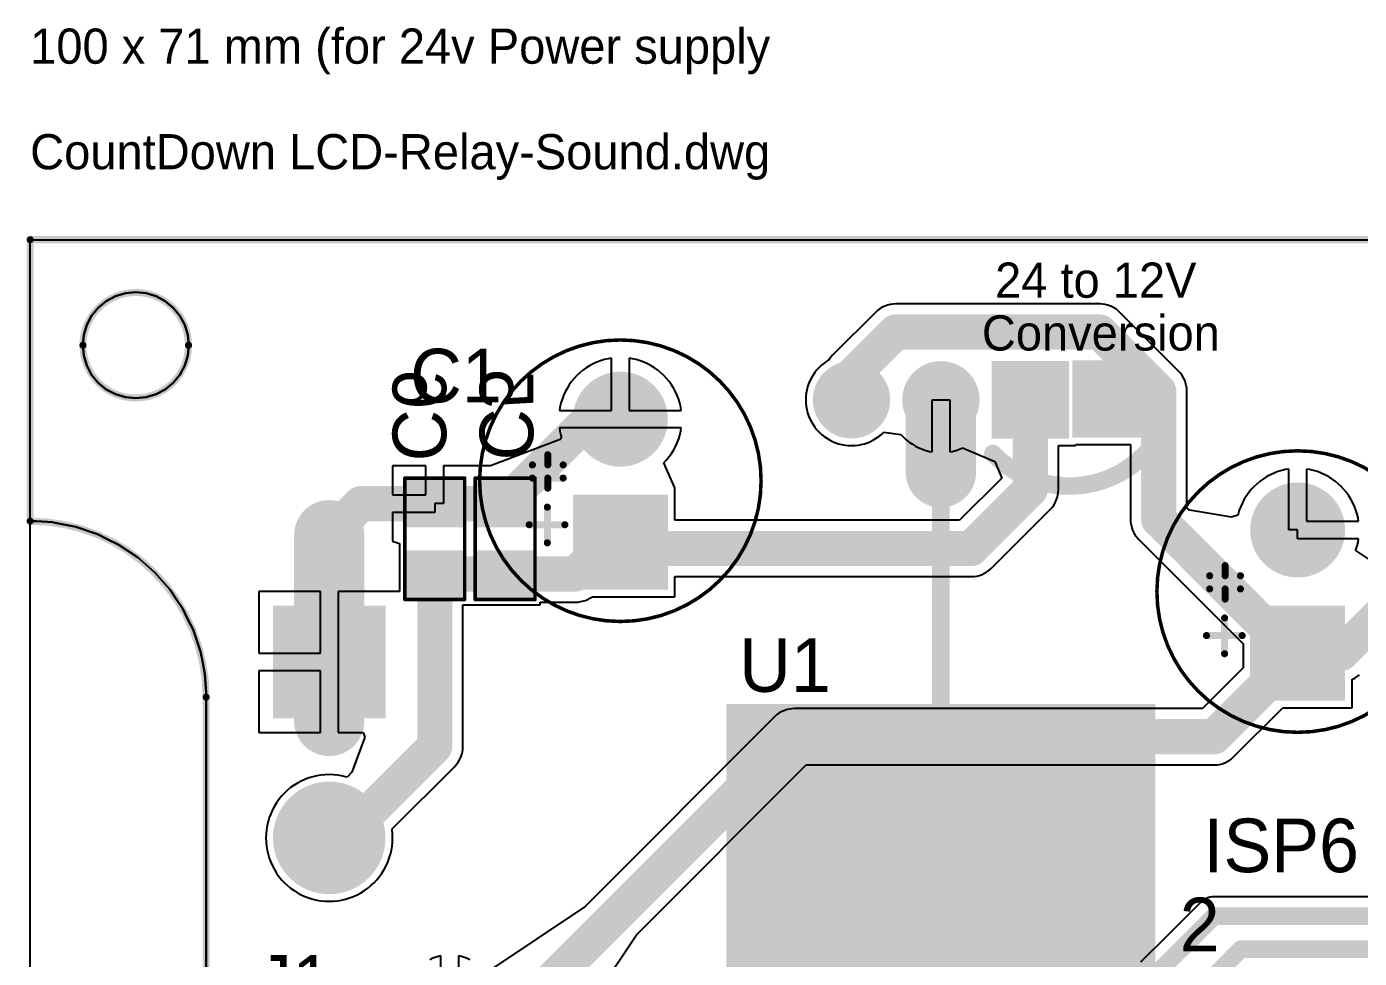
# Model space of a CAD drawing. Header units: millimetres. Extents: x 40 to 140, y 50 to 127.
# Drawn here: x 39.9 to 77.78, y 100.58 to 127.05 of the extents above; entities that cross this region are included whole.
import ezdxf

# ---------------------------------------------------------------- set-up
doc = ezdxf.new("R2010")
doc.units = ezdxf.units.MM
for name, color, linetype in [('BottomLayer', 5, 'Continuous'), ('BottomOverlay', 54, 'Continuous'), ('BottomPaste', 16, 'Continuous'), ('BottomSolder', 6, 'Continuous'), ('Mechanical1', 6, 'Continuous'), ('MultiLayer', 9, 'Continuous'), ('TopLayer', 1, 'Continuous'), ('TopOverlay', 2, 'Continuous'), ('TopPaste', 8, 'Continuous'), ('TopSolder', 216, 'Continuous')]:
    doc.layers.add(name, color=color, linetype=linetype)

msp = doc.modelspace()

# ---------------------------------------------------------------- linework, layer by layer
at = {"layer": 'BottomLayer'}
for p, q in [((40, 113.005), (40, 121)), ((40, 121), (140, 121)), ((42.423, 119.393), (42.163, 119.253)), ((42.706, 119.478), (42.423, 119.393)), ((43, 119.507), (42.706, 119.478)), ((43.294, 119.478), (43, 119.507)), ((43.577, 119.393), (43.294, 119.478)), ((43.837, 119.253), (43.577, 119.393)), ((41.934, 119.066), (41.747, 118.837)), ((42.163, 119.253), (41.934, 119.066)), ((44.066, 119.066), (43.837, 119.253)), ((44.253, 118.837), (44.066, 119.066)), ((64.034, 118.941), (62.809, 117.716)), ((64.092, 118.994), (64.034, 118.941)), ((64.155, 119.041), (64.092, 118.994)), ((64.222, 119.081), (64.155, 119.041)), ((64.293, 119.115), (64.222, 119.081)), ((64.32, 119.124), (64.293, 119.115)), ((64.367, 119.141), (64.32, 119.124)), ((64.444, 119.161), (64.367, 119.141)), ((64.521, 119.172), (64.444, 119.161)), ((64.6, 119.176), (64.521, 119.172)), ((70.4, 119.176), (64.6, 119.176)), ((70.479, 119.172), (70.4, 119.176)), ((70.556, 119.161), (70.479, 119.172)), ((70.633, 119.141), (70.556, 119.161)), ((70.68, 119.124), (70.633, 119.141)), ((70.707, 119.115), (70.68, 119.124)), ((70.778, 119.081), (70.707, 119.115)), ((70.811, 119.061), (70.778, 119.081)), ((70.845, 119.041), (70.811, 119.061)), ((70.872, 119.021), (70.845, 119.041)), ((70.908, 118.994), (70.872, 119.021)), ((70.966, 118.941), (70.908, 118.994)), ((72.641, 117.266), (70.966, 118.941)), ((41.607, 118.577), (41.522, 118.294)), ((41.747, 118.837), (41.607, 118.577)), ((44.393, 118.577), (44.253, 118.837)), ((44.478, 118.294), (44.393, 118.577)), ((41.522, 118.294), (41.493, 118)), ((44.507, 118), (44.478, 118.294)), ((41.493, 118), (41.522, 117.706)), ((44.478, 117.706), (44.507, 118)), ((41.522, 117.706), (41.607, 117.423)), ((44.393, 117.423), (44.478, 117.706)), ((56.001, 117.47), (55.9, 117.416)), ((56.105, 117.518), (56.001, 117.47)), ((56.212, 117.558), (56.105, 117.518)), ((56.322, 117.591), (56.212, 117.558)), ((56.433, 117.617), (56.322, 117.591)), ((56.525, 117.632), (56.433, 117.617)), ((56.525, 116.15), (56.525, 117.632)), ((57.117, 117.617), (57.025, 117.632)), ((57.025, 117.632), (57.025, 116.15)), ((57.228, 117.591), (57.117, 117.617)), ((57.338, 117.558), (57.228, 117.591)), ((57.445, 117.518), (57.338, 117.558)), ((57.549, 117.47), (57.445, 117.518)), ((57.65, 117.416), (57.549, 117.47)), ((62.493, 117.433), (62.425, 117.37)), ((62.565, 117.491), (62.493, 117.433)), ((62.642, 117.544), (62.565, 117.491)), ((62.699, 117.578), (62.642, 117.544)), ((62.709, 117.595), (62.699, 117.578)), ((62.729, 117.622), (62.709, 117.595)), ((62.756, 117.658), (62.729, 117.622)), ((62.809, 117.716), (62.756, 117.658)), ((41.607, 117.423), (41.747, 117.163)), ((41.747, 117.163), (41.934, 116.934)), ((44.066, 116.934), (44.253, 117.163)), ((44.253, 117.163), (44.393, 117.423)), ((55.459, 117.054), (55.386, 116.966)), ((55.537, 117.138), (55.459, 117.054)), ((55.621, 117.216), (55.537, 117.138)), ((55.709, 117.289), (55.621, 117.216)), ((55.802, 117.356), (55.709, 117.289)), ((55.9, 117.416), (55.802, 117.356)), ((57.748, 117.356), (57.65, 117.416)), ((57.841, 117.289), (57.748, 117.356)), ((57.929, 117.216), (57.841, 117.289)), ((58.013, 117.138), (57.929, 117.216)), ((58.091, 117.054), (58.013, 117.138)), ((58.164, 116.966), (58.091, 117.054)), ((62.203, 117.073), (62.162, 116.99)), ((62.251, 117.153), (62.203, 117.073)), ((62.304, 117.23), (62.251, 117.153)), ((62.362, 117.302), (62.304, 117.23)), ((62.425, 117.37), (62.362, 117.302)), ((72.694, 117.208), (72.641, 117.266)), ((72.741, 117.145), (72.694, 117.208)), ((72.781, 117.078), (72.741, 117.145)), ((72.815, 117.007), (72.781, 117.078)), ((41.934, 116.934), (42.163, 116.747)), ((42.163, 116.747), (42.423, 116.607)), ((43.577, 116.607), (43.837, 116.747)), ((43.837, 116.747), (44.066, 116.934)), ((55.205, 116.674), (55.157, 116.57)), ((55.259, 116.775), (55.205, 116.674)), ((55.319, 116.873), (55.259, 116.775)), ((55.386, 116.966), (55.319, 116.873)), ((58.231, 116.873), (58.164, 116.966)), ((58.291, 116.775), (58.231, 116.873)), ((58.345, 116.674), (58.291, 116.775)), ((58.393, 116.57), (58.345, 116.674)), ((62.074, 116.727), (62.057, 116.635)), ((62.097, 116.816), (62.074, 116.727)), ((62.126, 116.905), (62.097, 116.816)), ((62.162, 116.99), (62.126, 116.905)), ((72.824, 116.98), (72.815, 117.007)), ((72.841, 116.933), (72.824, 116.98)), ((72.861, 116.856), (72.841, 116.933)), ((72.872, 116.779), (72.861, 116.856)), ((72.876, 116.7), (72.872, 116.779)), ((72.876, 113.382), (72.876, 116.7)), ((42.423, 116.607), (42.706, 116.522)), ((42.706, 116.522), (43, 116.493)), ((43, 116.493), (43.294, 116.522)), ((43.294, 116.522), (43.577, 116.607)), ((55.084, 116.353), (55.058, 116.242)), ((55.117, 116.463), (55.084, 116.353)), ((55.157, 116.57), (55.117, 116.463)), ((58.433, 116.463), (58.393, 116.57)), ((58.466, 116.353), (58.433, 116.463)), ((58.492, 116.242), (58.466, 116.353)), ((62.047, 116.543), (62.044, 116.45)), ((62.044, 116.45), (62.047, 116.357)), ((62.057, 116.635), (62.047, 116.543)), ((62.047, 116.357), (62.057, 116.265)), ((65.635, 114.971), (65.635, 116.45)), ((65.635, 116.45), (66.135, 116.45)), ((66.135, 116.45), (66.135, 114.971)), ((55.058, 116.242), (55.043, 116.15)), ((55.043, 116.15), (56.525, 116.15)), ((57.025, 116.15), (58.507, 116.15)), ((58.507, 116.15), (58.492, 116.242)), ((62.057, 116.265), (62.074, 116.173)), ((62.074, 116.173), (62.097, 116.084)), ((62.097, 116.084), (62.126, 115.995)), ((62.126, 115.995), (62.162, 115.91)), ((58.507, 115.65), (55.043, 115.65)), ((55.043, 115.65), (55.058, 115.558)), ((55.058, 115.558), (55.084, 115.447)), ((58.466, 115.447), (58.492, 115.558)), ((58.492, 115.558), (58.507, 115.65)), ((62.162, 115.91), (62.203, 115.827)), ((62.203, 115.827), (62.251, 115.747)), ((62.251, 115.747), (62.304, 115.67)), ((62.304, 115.67), (62.362, 115.598)), ((62.362, 115.598), (62.425, 115.53)), ((55.063, 115.317), (53.083, 114.571)), ((55.106, 115.375), (55.063, 115.317)), ((55.084, 115.447), (55.106, 115.375)), ((58.345, 115.126), (58.393, 115.23)), ((58.393, 115.23), (58.433, 115.337)), ((58.433, 115.337), (58.466, 115.447)), ((62.425, 115.53), (62.493, 115.467)), ((62.493, 115.467), (62.565, 115.409)), ((62.565, 115.409), (62.642, 115.356)), ((62.642, 115.356), (62.722, 115.308)), ((62.722, 115.308), (62.805, 115.267)), ((62.805, 115.267), (62.89, 115.231)), ((62.89, 115.231), (62.979, 115.202)), ((62.979, 115.202), (63.068, 115.179)), ((63.068, 115.179), (63.16, 115.162)), ((63.16, 115.162), (63.252, 115.152)), ((63.252, 115.152), (63.345, 115.149)), ((63.345, 115.149), (63.438, 115.152)), ((63.438, 115.152), (63.53, 115.162)), ((63.53, 115.162), (63.622, 115.179)), ((63.622, 115.179), (63.711, 115.202)), ((63.711, 115.202), (63.8, 115.231)), ((63.8, 115.231), (63.885, 115.267)), ((63.885, 115.267), (63.968, 115.308)), ((63.968, 115.308), (64.048, 115.356)), ((64.048, 115.356), (64.125, 115.409)), ((64.125, 115.409), (64.197, 115.467)), ((64.197, 115.467), (64.265, 115.53)), ((64.265, 115.53), (64.265, 115.53)), ((64.265, 115.53), (64.265, 115.53)), ((64.265, 115.53), (64.751, 115.467)), ((64.751, 115.467), (64.824, 115.389)), ((64.824, 115.389), (64.902, 115.316)), ((64.902, 115.316), (64.986, 115.248)), ((64.986, 115.248), (65.074, 115.187)), ((65.074, 115.187), (65.166, 115.133)), ((69.725, 115.15), (69.725, 115.175)), ((69.725, 115.175), (71.274, 115.175)), ((71.274, 115.175), (71.274, 113.05)), ((58.091, 114.746), (58.164, 114.834)), ((58.164, 114.834), (58.231, 114.927)), ((58.231, 114.927), (58.291, 115.025)), ((58.291, 115.025), (58.345, 115.126)), ((65.166, 115.133), (65.261, 115.085)), ((65.261, 115.085), (65.36, 115.044)), ((65.36, 115.044), (65.462, 115.01)), ((65.462, 115.01), (65.566, 114.983)), ((65.566, 114.983), (65.635, 114.971)), ((66.135, 114.971), (66.204, 114.983)), ((66.204, 114.983), (66.308, 115.01)), ((66.308, 115.01), (66.41, 115.044)), ((66.41, 115.044), (66.499, 115.081)), ((66.499, 115.081), (67.423, 114.698)), ((69.226, 113.9), (69.226, 115.15)), ((69.226, 115.15), (69.725, 115.15)), ((51.25, 114.571), (50.301, 114.571)), ((50.301, 114.571), (50.301, 113.75)), ((51.25, 113.75), (51.25, 114.571)), ((53.083, 114.571), (51.75, 114.571)), ((51.75, 114.571), (51.75, 113.5)), ((58.013, 114.662), (58.091, 114.746)), ((58.325, 113.95), (58.013, 114.662)), ((58.013, 114.662), (58.013, 114.662)), ((67.423, 114.698), (67.618, 114.226)), ((75.462, 114.408), (75.355, 114.368)), ((75.572, 114.441), (75.462, 114.408)), ((75.683, 114.467), (75.572, 114.441)), ((75.775, 114.482), (75.683, 114.467)), ((75.775, 112.75), (75.775, 114.482)), ((76.367, 114.467), (76.275, 114.482)), ((76.275, 114.482), (76.275, 113)), ((76.478, 114.441), (76.367, 114.467)), ((76.588, 114.408), (76.478, 114.441)), ((76.695, 114.368), (76.588, 114.408)), ((67.618, 114.226), (66.418, 113.026)), ((74.871, 114.066), (74.787, 113.988)), ((74.959, 114.139), (74.871, 114.066)), ((75.052, 114.206), (74.959, 114.139)), ((75.15, 114.266), (75.052, 114.206)), ((75.251, 114.32), (75.15, 114.266)), ((75.355, 114.368), (75.251, 114.32)), ((76.799, 114.32), (76.695, 114.368)), ((76.9, 114.266), (76.799, 114.32)), ((76.998, 114.206), (76.9, 114.266)), ((77.091, 114.139), (76.998, 114.206)), ((77.179, 114.066), (77.091, 114.139)), ((77.263, 113.988), (77.179, 114.066)), ((50.301, 113.75), (51.25, 113.75)), ((58.325, 113.758), (58.325, 113.95)), ((58.325, 113.95), (58.325, 113.95)), ((58.325, 113.95), (58.325, 113.95)), ((58.325, 113.95), (58.325, 113.95)), ((58.325, 113.026), (58.325, 113.758)), ((58.325, 113.758), (58.325, 113.758)), ((58.325, 113.758), (58.325, 113.758)), ((58.325, 113.758), (58.325, 113.758)), ((69.174, 113.62), (69.191, 113.667)), ((69.191, 113.667), (69.211, 113.744)), ((69.211, 113.744), (69.222, 113.821)), ((69.222, 113.821), (69.226, 113.9)), ((74.569, 113.723), (74.509, 113.625)), ((74.636, 113.816), (74.569, 113.723)), ((74.709, 113.904), (74.636, 113.816)), ((74.787, 113.988), (74.709, 113.904)), ((77.341, 113.904), (77.263, 113.988)), ((77.414, 113.816), (77.341, 113.904)), ((77.481, 113.723), (77.414, 113.816)), ((77.541, 113.625), (77.481, 113.723)), ((51.75, 113.5), (51.5, 113.5)), ((51.5, 113.5), (51.5, 113.25)), ((67.316, 111.659), (68.991, 113.334)), ((68.991, 113.334), (69.044, 113.392)), ((69.044, 113.392), (69.091, 113.455)), ((69.091, 113.455), (69.131, 113.522)), ((69.131, 113.522), (69.165, 113.593)), ((69.165, 113.593), (69.174, 113.62)), ((72.953, 113.315), (72.876, 113.382)), ((74.149, 113.118), (72.953, 113.315)), ((74.367, 113.313), (74.334, 113.203)), ((74.407, 113.42), (74.367, 113.313)), ((74.455, 113.524), (74.407, 113.42)), ((74.509, 113.625), (74.455, 113.524)), ((77.595, 113.524), (77.541, 113.625)), ((77.643, 113.42), (77.595, 113.524)), ((77.683, 113.313), (77.643, 113.42)), ((77.716, 113.203), (77.683, 113.313)), ((40, 57.989), (40, 113.005)), ((40, 113.005), (40.175, 113)), ((40.175, 113), (40, 113.005)), ((40, 113.005), (40, 113.005)), ((40, 113.005), (40, 113.005)), ((40, 113.005), (40, 113.005)), ((40.175, 113), (40.654, 112.968)), ((40.654, 112.968), (40.175, 113)), ((40.175, 113), (40.175, 113)), ((40.175, 113), (40.175, 113)), ((40.654, 112.968), (40.658, 112.964)), ((40.656, 112.966), (40.654, 112.968)), ((40.654, 112.968), (40.654, 112.968)), ((40.654, 112.968), (40.654, 112.968)), ((40.654, 112.968), (40.654, 112.968)), ((40.654, 112.968), (40.654, 112.968)), ((40.654, 112.968), (40.654, 112.968)), ((40.658, 112.964), (40.656, 112.966)), ((40.658, 112.964), (41.297, 112.84)), ((40.772, 112.942), (40.658, 112.964)), ((40.658, 112.964), (40.658, 112.964)), ((41.297, 112.84), (40.772, 112.942)), ((40.772, 112.942), (40.772, 112.942)), ((40.772, 112.942), (40.772, 112.942)), ((51.5, 113.25), (50.301, 113.25)), ((50.301, 113.25), (50.301, 113.079)), ((50.301, 113.079), (50.301, 113.079)), ((50.301, 113.079), (50.301, 113.079)), ((50.301, 113.079), (50.301, 112.428)), ((66.418, 113.026), (58.325, 113.026)), ((71.274, 113.05), (71.278, 112.971)), ((71.278, 112.971), (71.289, 112.894)), ((71.289, 112.894), (71.309, 112.817)), ((74.326, 113.168), (74.149, 113.118)), ((74.334, 113.203), (74.326, 113.168)), ((76.275, 113), (77.757, 113)), ((77.742, 113.092), (77.716, 113.203)), ((77.757, 113), (77.742, 113.092)), ((41.297, 112.84), (41.918, 112.629)), ((41.918, 112.629), (41.297, 112.84)), ((41.918, 112.629), (42.211, 112.484)), ((42.211, 112.484), (41.918, 112.629)), ((71.309, 112.817), (71.326, 112.77)), ((71.326, 112.77), (71.335, 112.743)), ((71.335, 112.743), (71.369, 112.672)), ((71.369, 112.672), (71.389, 112.639)), ((71.389, 112.639), (71.409, 112.605)), ((71.409, 112.605), (71.429, 112.578)), ((71.429, 112.578), (71.456, 112.542)), ((71.456, 112.542), (71.509, 112.484)), ((76.025, 112.75), (75.775, 112.75)), ((76.025, 112.5), (76.025, 112.75)), ((42.211, 112.484), (42.505, 112.339)), ((42.505, 112.339), (42.211, 112.484)), ((42.505, 112.339), (42.778, 112.157)), ((42.778, 112.157), (42.505, 112.339)), ((42.778, 112.157), (43.05, 111.975)), ((43.05, 111.975), (42.778, 112.157)), ((50.301, 112.428), (50.301, 112.428)), ((50.301, 112.428), (50.301, 112.428)), ((50.301, 112.428), (50.301, 112.428)), ((50.301, 112.428), (50.501, 112.371)), ((50.501, 112.371), (50.501, 111.721)), ((71.509, 112.484), (74.475, 109.517)), ((77.757, 112.5), (76.025, 112.5)), ((77.675, 112.165), (77.683, 112.187)), ((78.191, 111.831), (77.675, 112.165)), ((77.683, 112.187), (77.716, 112.297)), ((77.716, 112.297), (77.742, 112.408)), ((77.742, 112.408), (77.757, 112.5)), ((43.05, 111.975), (43.297, 111.759)), ((43.297, 111.759), (43.05, 111.975)), ((43.297, 111.759), (43.543, 111.543)), ((43.543, 111.543), (43.297, 111.759)), ((43.543, 111.543), (43.759, 111.297)), ((43.759, 111.297), (43.543, 111.543)), ((50.501, 111.721), (50.501, 111.721)), ((50.501, 111.721), (50.501, 111.721)), ((50.501, 111.721), (50.501, 111)), ((58.325, 110.85), (58.325, 111.424)), ((58.325, 111.424), (66.75, 111.424)), ((66.75, 111.424), (66.829, 111.428)), ((66.829, 111.428), (66.906, 111.439)), ((66.906, 111.439), (66.983, 111.459)), ((66.983, 111.459), (67.03, 111.476)), ((67.03, 111.476), (67.057, 111.485)), ((67.057, 111.485), (67.128, 111.519)), ((67.128, 111.519), (67.161, 111.539)), ((67.161, 111.539), (67.195, 111.559)), ((67.195, 111.559), (67.222, 111.579)), ((67.222, 111.579), (67.258, 111.606)), ((67.258, 111.606), (67.316, 111.659)), ((43.759, 111.297), (43.975, 111.05)), ((43.975, 111.05), (43.759, 111.297)), ((43.975, 111.05), (44.157, 110.778)), ((44.157, 110.778), (43.975, 111.05)), ((48.25, 111), (46.5, 111)), ((46.5, 111), (46.5, 109.25)), ((48.25, 109.25), (48.25, 111)), ((49.992, 111), (48.75, 111)), ((48.75, 111), (48.75, 109)), ((50.5, 111), (49.992, 111)), ((49.992, 111), (49.992, 111)), ((49.992, 111), (49.992, 111)), ((50.501, 111), (50.5, 111)), ((50.5, 111), (50.5, 111)), ((50.501, 111), (50.501, 111)), ((44.157, 110.778), (44.339, 110.505)), ((44.339, 110.505), (44.157, 110.778)), ((52.301, 106.6), (52.301, 110.628)), ((52.301, 110.628), (52.498, 110.628)), ((52.498, 110.628), (52.498, 110.628)), ((52.498, 110.628), (52.498, 110.628)), ((52.498, 110.628), (52.502, 110.628)), ((52.502, 110.628), (52.502, 110.628)), ((52.502, 110.628), (52.502, 110.628)), ((52.502, 110.628), (54.498, 110.628)), ((54.498, 110.628), (54.498, 110.699)), ((54.498, 110.699), (55.5, 110.699)), ((55.5, 110.699), (55.579, 110.703)), ((55.579, 110.703), (55.656, 110.714)), ((55.656, 110.714), (55.733, 110.734)), ((55.733, 110.734), (55.78, 110.751)), ((55.78, 110.751), (55.807, 110.76)), ((55.807, 110.76), (55.878, 110.794)), ((55.878, 110.794), (55.911, 110.814)), ((55.911, 110.814), (55.945, 110.834)), ((55.945, 110.834), (55.967, 110.85)), ((55.967, 110.85), (58.325, 110.85)), ((44.339, 110.505), (44.484, 110.211)), ((44.484, 110.211), (44.339, 110.505)), ((44.484, 110.211), (44.629, 109.918)), ((44.629, 109.918), (44.484, 110.211)), ((44.629, 109.918), (44.735, 109.607)), ((44.735, 109.607), (44.629, 109.918)), ((44.735, 109.607), (44.84, 109.297)), ((44.84, 109.297), (44.735, 109.607)), ((74.475, 109.517), (74.475, 108.833)), ((44.84, 109.297), (44.904, 108.975)), ((44.904, 108.975), (44.84, 109.297)), ((46.5, 109.25), (48.25, 109.25)), ((44.904, 108.975), (44.968, 108.654)), ((44.968, 108.654), (44.904, 108.975)), ((48.25, 108.75), (46.5, 108.75)), ((46.5, 108.75), (46.5, 107)), ((48.25, 107), (48.25, 108.75)), ((48.75, 109), (48.75, 107)), ((74.475, 108.833), (73.318, 107.676)), ((44.968, 108.654), (45.011, 108)), ((45.011, 108), (44.968, 108.654)), ((77.575, 108.508), (77.582, 108.51)), ((77.575, 107.7), (77.575, 108.508)), ((77.582, 108.51), (77.653, 108.544)), ((77.653, 108.544), (77.686, 108.564)), ((77.686, 108.564), (77.72, 108.584)), ((77.72, 108.584), (77.747, 108.604)), ((77.747, 108.604), (77.783, 108.631)), ((45.011, 108), (45, 108)), ((45, 108), (45, 62.684)), ((45, 92.589), (45, 108)), ((45, 108), (45.011, 108)), ((61.347, 107.581), (61.28, 107.541)), ((61.418, 107.615), (61.347, 107.581)), ((61.445, 107.624), (61.418, 107.615)), ((61.492, 107.641), (61.445, 107.624)), ((61.569, 107.661), (61.492, 107.641)), ((61.646, 107.672), (61.569, 107.661)), ((61.725, 107.676), (61.646, 107.672)), ((73.318, 107.676), (61.725, 107.676)), ((74.216, 106.309), (75.608, 107.7)), ((75.608, 107.7), (77.575, 107.7)), ((61.159, 107.441), (55.772, 102.054)), ((61.217, 107.494), (61.159, 107.441)), ((61.28, 107.541), (61.217, 107.494)), ((46.5, 107), (48.25, 107)), ((48.75, 107), (49.461, 107)), ((49.516, 106.867), (49.141, 105.872)), ((49.461, 107), (49.516, 106.867)), ((52.266, 106.367), (52.286, 106.444)), ((52.286, 106.444), (52.295, 106.51)), ((52.295, 106.51), (52.297, 106.521)), ((52.297, 106.521), (52.301, 106.6)), ((52.066, 106.034), (52.119, 106.092)), ((52.119, 106.092), (52.131, 106.108)), ((52.131, 106.108), (52.166, 106.155)), ((52.166, 106.155), (52.206, 106.222)), ((52.206, 106.222), (52.24, 106.293)), ((52.24, 106.293), (52.266, 106.367)), ((52.266, 106.367), (52.266, 106.367)), ((52.266, 106.367), (52.266, 106.367)), ((52.266, 106.367), (52.266, 106.367)), ((57.231, 101.248), (62.057, 106.074)), ((62.057, 106.074), (73.65, 106.074)), ((73.65, 106.074), (73.729, 106.078)), ((73.729, 106.078), (73.806, 106.089)), ((73.806, 106.089), (73.883, 106.109)), ((73.883, 106.109), (73.93, 106.126)), ((73.93, 106.126), (73.957, 106.135)), ((73.957, 106.135), (74.028, 106.169)), ((74.028, 106.169), (74.061, 106.189)), ((74.061, 106.189), (74.095, 106.209)), ((74.095, 106.209), (74.122, 106.229)), ((74.122, 106.229), (74.158, 106.256)), ((74.158, 106.256), (74.216, 106.309)), ((47.921, 105.705), (47.811, 105.664)), ((48.034, 105.74), (47.921, 105.705)), ((48.149, 105.766), (48.034, 105.74)), ((48.265, 105.786), (48.149, 105.766)), ((48.382, 105.797), (48.265, 105.786)), ((48.5, 105.801), (48.382, 105.797)), ((48.618, 105.797), (48.5, 105.801)), ((48.735, 105.786), (48.618, 105.797)), ((48.851, 105.766), (48.735, 105.786)), ((48.966, 105.74), (48.851, 105.766)), ((49.01, 105.726), (48.966, 105.74)), ((49.141, 105.872), (49.01, 105.726)), ((50.283, 104.25), (52.066, 106.034)), ((47.313, 105.354), (47.227, 105.273)), ((47.404, 105.429), (47.313, 105.354)), ((47.499, 105.497), (47.404, 105.429)), ((47.6, 105.56), (47.499, 105.497)), ((47.703, 105.615), (47.6, 105.56)), ((47.811, 105.664), (47.703, 105.615)), ((47.003, 105.001), (46.94, 104.9)), ((47.071, 105.096), (47.003, 105.001)), ((47.146, 105.187), (47.071, 105.096)), ((47.227, 105.273), (47.146, 105.187)), ((46.795, 104.579), (46.76, 104.466)), ((46.836, 104.689), (46.795, 104.579)), ((46.885, 104.797), (46.836, 104.689)), ((46.94, 104.9), (46.885, 104.797)), ((46.714, 104.235), (46.703, 104.118)), ((46.734, 104.351), (46.714, 104.235)), ((46.76, 104.466), (46.734, 104.351)), ((50.286, 104.235), (50.283, 104.25)), ((50.297, 104.118), (50.286, 104.235)), ((46.703, 104.118), (46.699, 104)), ((46.699, 104), (46.703, 103.882)), ((46.703, 103.882), (46.714, 103.765)), ((50.286, 103.765), (50.297, 103.882)), ((50.301, 104), (50.297, 104.118)), ((50.297, 103.882), (50.301, 104)), ((46.714, 103.765), (46.734, 103.649)), ((46.734, 103.649), (46.76, 103.534)), ((46.76, 103.534), (46.795, 103.421)), ((46.795, 103.421), (46.836, 103.311)), ((50.164, 103.311), (50.205, 103.421)), ((50.205, 103.421), (50.24, 103.534)), ((50.24, 103.534), (50.266, 103.649)), ((50.266, 103.649), (50.286, 103.765)), ((46.836, 103.311), (46.885, 103.203)), ((46.885, 103.203), (46.94, 103.1)), ((46.94, 103.1), (47.003, 102.999)), ((49.997, 102.999), (50.06, 103.1)), ((50.06, 103.1), (50.115, 103.203)), ((50.115, 103.203), (50.164, 103.311)), ((47.003, 102.999), (47.071, 102.904)), ((47.071, 102.904), (47.146, 102.813)), ((47.146, 102.813), (47.227, 102.727)), ((47.227, 102.727), (47.313, 102.646)), ((49.687, 102.646), (49.773, 102.727)), ((49.773, 102.727), (49.854, 102.813)), ((49.854, 102.813), (49.929, 102.904)), ((49.929, 102.904), (49.997, 102.999)), ((47.313, 102.646), (47.404, 102.571)), ((47.404, 102.571), (47.499, 102.503)), ((47.499, 102.503), (47.6, 102.44)), ((47.6, 102.44), (47.703, 102.385)), ((47.703, 102.385), (47.811, 102.336)), ((47.811, 102.336), (47.921, 102.295)), ((47.921, 102.295), (48.034, 102.26)), ((48.966, 102.26), (49.079, 102.295)), ((49.079, 102.295), (49.189, 102.336)), ((49.189, 102.336), (49.297, 102.385)), ((49.297, 102.385), (49.4, 102.44)), ((49.4, 102.44), (49.501, 102.503)), ((49.501, 102.503), (49.596, 102.571)), ((49.596, 102.571), (49.687, 102.646)), ((73.468, 102.295), (73.411, 102.271)), ((73.527, 102.312), (73.468, 102.295)), ((73.588, 102.322), (73.527, 102.312)), ((73.65, 102.326), (73.588, 102.322)), ((78.572, 102.326), (73.65, 102.326)), ((48.034, 102.26), (48.149, 102.234)), ((48.149, 102.234), (48.265, 102.214)), ((48.265, 102.214), (48.382, 102.203)), ((48.382, 102.203), (48.5, 102.199)), ((48.5, 102.199), (48.618, 102.203)), ((48.618, 102.203), (48.735, 102.214)), ((48.735, 102.214), (48.851, 102.234)), ((48.851, 102.234), (48.966, 102.26)), ((55.772, 102.054), (53.023, 100.217)), ((73.26, 102.165), (72.355, 101.259)), ((73.307, 102.206), (73.26, 102.165)), ((73.357, 102.241), (73.307, 102.206)), ((73.411, 102.271), (73.357, 102.241)), ((55.085, 98.037), (57.231, 101.248)), ((72.322, 101.23), (71.56, 100.468)), ((72.355, 101.259), (72.322, 101.23)), ((51.446, 100.581), (51.357, 100.54)), ((51.538, 100.615), (51.446, 100.581)), ((51.633, 100.641), (51.538, 100.615)), ((51.675, 100.65), (51.633, 100.641)), ((51.675, 99.675), (51.675, 100.65)), ((52.217, 100.641), (52.175, 100.65)), ((52.175, 100.65), (52.175, 99.425)), ((52.312, 100.615), (52.217, 100.641)), ((52.404, 100.581), (52.312, 100.615)), ((52.493, 100.54), (52.404, 100.581))]:
    msp.add_line(p, q, dxfattribs=at)
for points, const_width in [([(63.375, 117.15), (64.6, 118.375)], 1), ([(64.6, 118.375), (70.4, 118.375)], 1), ([(70.4, 118.375), (72.075, 116.7)], 1), ([(63.375, 116.55), (63.375, 117.15)], 1), ([(65.885, 114.39), (65.885, 116.45)], 2), ([(72.075, 113.05), (72.075, 116.7)], 1), ([(53.5, 113.5), (56.5, 116.5)], 1), ([(56.5, 116.5), (57, 116.5)], 1), ([(68.425, 113.9), (68.425, 116.45)], 1), ([(66.75, 112.225), (68.425, 113.9)], 1), ([(48.5, 112.6), (49.4, 113.5)], 1), ([(49.4, 113.5), (51.5, 113.5)], 1), ([(51.5, 113.5), (53.5, 113.5)], 1), ([(48.5, 107.325), (48.5, 112.6)], 2), ([(72.075, 113.05), (76.075, 109.05)], 1), ([(55.5, 111.5), (56.225, 112.225)], 1), ([(56.225, 112.225), (66.75, 112.225)], 1), ([(51.5, 106.6), (51.5, 111.5)], 1), ([(51.5, 111.5), (53.5, 111.5)], 1), ([(53.5, 111.5), (55.5, 111.5)], 1), ([(77.275, 109.25), (79.275, 111.25)], 1), ([(73.65, 106.875), (76.025, 109.25)], 1), ([(76.025, 109.25), (77.275, 109.25)], 1), ([(45.6, 90.75), (61.725, 106.875)], 1), ([(61.725, 106.875), (73.65, 106.875)], 1), ([(48.9, 104), (51.5, 106.6)], 1), ([(48.5, 104), (48.9, 104)], 1), ([(72.715, 100.84), (73.65, 101.775)], 0.5), ([(73.65, 101.775), (78.8, 101.775)], 0.5), ([(71.95, 100.078), (72.712, 100.84)], 0.5), ([(72.712, 100.84), (72.715, 100.84)], 0.5), ([(73.25, 99.675), (74.415, 100.84)], 0.5), ([(74.415, 100.84), (81.15, 100.84)], 0.5)]:
    msp.add_lwpolyline(points, dxfattribs=dict(at, const_width=const_width))
for points, const_width in [([(64.35, 118.375, 1), (64.85, 118.375, 1)], 0.5), ([(64.35, 118.375, 1), (64.85, 118.375, 1)], 0.5), ([(70.15, 118.375, 1), (70.65, 118.375, 1)], 0.5), ([(70.15, 118.375, 1), (70.65, 118.375, 1)], 0.5), ([(62.845, 116.45, 1), (63.845, 116.45, 1)], 1), ([(63.125, 117.15, 1), (63.625, 117.15, 1)], 0.5), ([(63.125, 117.15, 1), (63.625, 117.15, 1)], 0.5), ([(65.385, 116.45, 1), (66.385, 116.45, 1)], 1), ([(65.385, 116.45, 1), (66.385, 116.45, 1)], 1), ([(56.15, 115.9, 1), (57.4, 115.9, 1)], 1.25), ([(63.125, 116.55, 1), (63.625, 116.55, 1)], 0.5), ([(71.825, 116.7, 1), (72.325, 116.7, 1)], 0.5), ([(71.825, 116.7, 1), (72.325, 116.7, 1)], 0.5), ([(56.25, 116.5, 1), (56.75, 116.5, 1)], 0.5), ([(56.25, 116.5, 1), (56.75, 116.5, 1)], 0.5), ([(56.75, 116.5, 1), (57.25, 116.5, 1)], 0.5), ([(68.175, 116.45, 1), (68.675, 116.45, 1)], 0.5), ([(65.385, 114.39, 1), (66.385, 114.39, 1)], 1), ([(68.175, 113.9, 1), (68.675, 113.9, 1)], 0.5), ([(68.175, 113.9, 1), (68.675, 113.9, 1)], 0.5), ([(49.15, 113.5, 1), (49.65, 113.5, 1)], 0.5), ([(49.15, 113.5, 1), (49.65, 113.5, 1)], 0.5), ([(51.25, 113.5, 1), (51.75, 113.5, 1)], 0.5), ([(51.25, 113.5, 1), (51.75, 113.5, 1)], 0.5), ([(53.25, 113.5, 1), (53.75, 113.5, 1)], 0.5), ([(53.25, 113.5, 1), (53.75, 113.5, 1)], 0.5), ([(75.4, 112.75, 1), (76.65, 112.75, 1)], 1.25), ([(48, 112.6, 1), (49, 112.6, 1)], 1), ([(71.825, 113.05, 1), (72.325, 113.05, 1)], 0.5), ([(71.825, 113.05, 1), (72.325, 113.05, 1)], 0.5), ([(48.25, 112.6, 1), (48.75, 112.6, 1)], 0.5), ([(55.975, 112.225, 1), (56.475, 112.225, 1)], 0.5), ([(55.975, 112.225, 1), (56.475, 112.225, 1)], 0.5), ([(66.5, 112.225, 1), (67, 112.225, 1)], 0.5), ([(66.5, 112.225, 1), (67, 112.225, 1)], 0.5), ([(51.25, 111.5, 1), (51.75, 111.5, 1)], 0.5), ([(51.25, 111.5, 1), (51.75, 111.5, 1)], 0.5), ([(53.25, 111.5, 1), (53.75, 111.5, 1)], 0.5), ([(53.25, 111.5, 1), (53.75, 111.5, 1)], 0.5), ([(55.25, 111.5, 1), (55.75, 111.5, 1)], 0.5), ([(55.25, 111.5, 1), (55.75, 111.5, 1)], 0.5), ([(75.775, 109.25, 1), (76.275, 109.25, 1)], 0.5), ([(75.775, 109.25, 1), (76.275, 109.25, 1)], 0.5), ([(75.825, 109.05, 1), (76.325, 109.05, 1)], 0.5), ([(77.025, 109.25, 1), (77.525, 109.25, 1)], 0.5), ([(77.025, 109.25, 1), (77.525, 109.25, 1)], 0.5), ([(48, 107.325, 1), (49, 107.325, 1)], 1), ([(61.475, 106.875, 1), (61.975, 106.875, 1)], 0.5), ([(61.475, 106.875, 1), (61.975, 106.875, 1)], 0.5), ([(73.4, 106.875, 1), (73.9, 106.875, 1)], 0.5), ([(73.4, 106.875, 1), (73.9, 106.875, 1)], 0.5), ([(51.25, 106.6, 1), (51.75, 106.6, 1)], 0.5), ([(51.25, 106.6, 1), (51.75, 106.6, 1)], 0.5), ([(47.75, 104, 1), (49.25, 104, 1)], 1.5), ([(48.25, 104, 1), (48.75, 104, 1)], 0.5), ([(48.65, 104, 1), (49.15, 104, 1)], 0.5), ([(48.65, 104, 1), (49.15, 104, 1)], 0.5), ([(73.525, 101.775, 1), (73.775, 101.775, 1)], 0.25), ([(73.525, 101.775, 1), (73.775, 101.775, 1)], 0.25), ([(72.587, 100.84, 1), (72.837, 100.84, 1)], 0.25), ([(72.587, 100.84, 1), (72.837, 100.84, 1)], 0.25), ([(72.59, 100.84, 1), (72.84, 100.84, 1)], 0.25), ([(72.59, 100.84, 1), (72.84, 100.84, 1)], 0.25), ([(74.29, 100.84, 1), (74.54, 100.84, 1)], 0.25), ([(74.29, 100.84, 1), (74.54, 100.84, 1)], 0.25)]:
    msp.add_lwpolyline(points, format="xyb", close=True, dxfattribs=dict(at, const_width=const_width))
for points in [[(69.425, 115.45), (69.425, 117.45), (67.425, 115.45), (67.425, 117.45)], [(69.725, 115.475), (71.725, 115.475), (69.725, 117.475), (71.725, 117.475)], [(52.198, 112.928), (52.198, 114.071), (50.801, 112.928), (50.801, 114.071)], [(54.198, 112.928), (54.198, 114.071), (52.801, 112.928), (52.801, 114.071)], [(58.025, 111.15), (58.025, 113.65), (55.525, 111.15), (55.525, 113.65)], [(52.198, 110.928), (52.198, 112.071), (50.801, 110.928), (50.801, 112.071)], [(54.198, 110.928), (54.198, 112.071), (52.801, 110.928), (52.801, 112.071)], [(47, 110.5), (47, 107.5), (50, 110.5), (50, 107.5)], [(77.275, 108), (77.275, 110.5), (74.775, 108), (74.775, 110.5)]]:
    msp.add_solid(points, dxfattribs=at)
at = {"layer": 'BottomOverlay', "const_width": 0.1}
for points in [[(50.65, 114.225), (52.35, 114.225)], [(50.65, 110.775), (50.65, 114.225)], [(52.35, 110.775), (52.35, 114.225)], [(52.65, 114.225), (54.35, 114.225)], [(52.65, 110.775), (52.65, 114.225)], [(54.35, 110.775), (54.35, 114.225)], [(50.65, 110.775), (51.437, 110.775)], [(51.437, 110.775), (52.35, 110.775)], [(52.65, 110.775), (53.437, 110.775)], [(53.437, 110.775), (54.35, 110.775)]]:
    msp.add_lwpolyline(points, dxfattribs=at)
at = {"layer": 'BottomOverlay', "const_width": 0.05}
for points in [[(50.625, 114.225, 1), (50.675, 114.225, 1)], [(50.625, 114.225, 1), (50.675, 114.225, 1)], [(52.325, 114.225, 1), (52.375, 114.225, 1)], [(52.325, 114.225, 1), (52.375, 114.225, 1)], [(52.625, 114.225, 1), (52.675, 114.225, 1)], [(52.625, 114.225, 1), (52.675, 114.225, 1)], [(54.325, 114.225, 1), (54.375, 114.225, 1)], [(54.325, 114.225, 1), (54.375, 114.225, 1)], [(50.625, 110.775, 1), (50.675, 110.775, 1)], [(50.625, 110.775, 1), (50.675, 110.775, 1)], [(51.412, 110.775, 1), (51.462, 110.775, 1)], [(51.412, 110.775, 1), (51.462, 110.775, 1)], [(52.325, 110.775, 1), (52.375, 110.775, 1)], [(52.325, 110.775, 1), (52.375, 110.775, 1)], [(52.625, 110.775, 1), (52.675, 110.775, 1)], [(52.625, 110.775, 1), (52.675, 110.775, 1)], [(53.412, 110.775, 1), (53.462, 110.775, 1)], [(53.412, 110.775, 1), (53.462, 110.775, 1)], [(54.325, 110.775, 1), (54.375, 110.775, 1)], [(54.325, 110.775, 1), (54.375, 110.775, 1)]]:
    msp.add_lwpolyline(points, format="xyb", close=True, dxfattribs=at)
at = {"layer": 'BottomPaste'}
for points in [[(52.198, 112.928), (52.198, 114.071), (50.801, 112.928), (50.801, 114.071)], [(54.198, 112.928), (54.198, 114.071), (52.801, 112.928), (52.801, 114.071)], [(52.198, 110.928), (52.198, 112.071), (50.801, 110.928), (50.801, 112.071)], [(54.198, 110.928), (54.198, 112.071), (52.801, 110.928), (52.801, 112.071)]]:
    msp.add_solid(points, dxfattribs=at)
at = {"layer": 'BottomSolder'}
for points, const_width in [([(62.795, 116.45, 1), (63.895, 116.45, 1)], 1.1), ([(65.335, 116.45, 1), (66.435, 116.45, 1)], 1.1), ([(56.1, 115.9, 1), (57.45, 115.9, 1)], 1.35), ([(75.35, 112.75, 1), (76.7, 112.75, 1)], 1.35), ([(47.7, 104, 1), (49.3, 104, 1)], 1.6)]:
    msp.add_lwpolyline(points, format="xyb", close=True, dxfattribs=dict(at, const_width=const_width))
for points in [[(69.525, 115.35), (69.525, 117.55), (67.325, 115.35), (67.325, 117.55)], [(69.625, 115.375), (71.825, 115.375), (69.625, 117.575), (71.825, 117.575)], [(52.298, 112.828), (52.298, 114.171), (50.701, 112.828), (50.701, 114.171)], [(54.298, 112.828), (54.298, 114.171), (52.701, 112.828), (52.701, 114.171)], [(58.125, 111.05), (58.125, 113.75), (55.425, 111.05), (55.425, 113.75)], [(52.298, 110.828), (52.298, 112.171), (50.701, 110.828), (50.701, 112.171)], [(54.298, 110.828), (54.298, 112.171), (52.701, 110.828), (52.701, 112.171)], [(46.9, 110.6), (46.9, 107.4), (50.1, 110.6), (50.1, 107.4)], [(77.375, 107.9), (77.375, 110.6), (74.675, 107.9), (74.675, 110.6)]]:
    msp.add_solid(points, dxfattribs=at)
at = {"layer": 'MultiLayer'}
for p, q in [((42.163, 119.253), (42.423, 119.393)), ((42.423, 119.393), (42.706, 119.478)), ((42.706, 119.478), (43, 119.507)), ((43, 119.507), (43, 119.507)), ((43, 119.507), (43.294, 119.478)), ((43.294, 119.478), (43.577, 119.393)), ((43.577, 119.393), (43.837, 119.253)), ((41.747, 118.837), (41.934, 119.066)), ((41.934, 119.066), (42.163, 119.253)), ((43.837, 119.253), (44.066, 119.066)), ((44.066, 119.066), (44.253, 118.837)), ((41.522, 118.294), (41.607, 118.577)), ((41.607, 118.577), (41.747, 118.837)), ((44.253, 118.837), (44.393, 118.577)), ((44.393, 118.577), (44.478, 118.294)), ((41.493, 118), (41.522, 118.294)), ((44.478, 118.294), (44.507, 118)), ((41.522, 117.706), (41.493, 118)), ((41.493, 118), (41.493, 118)), ((44.507, 118), (44.478, 117.706)), ((44.507, 118), (44.507, 118)), ((41.607, 117.423), (41.522, 117.706)), ((44.478, 117.706), (44.393, 117.423)), ((41.747, 117.163), (41.607, 117.423)), ((41.934, 116.934), (41.747, 117.163)), ((44.253, 117.163), (44.066, 116.934)), ((44.393, 117.423), (44.253, 117.163)), ((42.163, 116.747), (41.934, 116.934)), ((42.423, 116.607), (42.163, 116.747)), ((43.837, 116.747), (43.577, 116.607)), ((44.066, 116.934), (43.837, 116.747)), ((42.706, 116.522), (42.423, 116.607)), ((43, 116.493), (42.706, 116.522)), ((43.294, 116.522), (43, 116.493)), ((43, 116.493), (43, 116.493)), ((43.577, 116.607), (43.294, 116.522))]:
    msp.add_line(p, q, dxfattribs=at)
at = {"layer": 'TopLayer'}
for points, const_width in [([(62.845, 116.45, 1), (63.845, 116.45, 1)], 1), ([(65.385, 116.45, 1), (66.385, 116.45, 1)], 1), ([(56.15, 115.9, 1), (57.4, 115.9, 1)], 1.25), ([(65.76, 116.45, 1), (66.01, 116.45, 1)], 0.25), ([(75.4, 112.75, 1), (76.65, 112.75, 1)], 1.25), ([(47.75, 104, 1), (49.25, 104, 1)], 1.5), ([(65.76, 101.21, 1), (66.01, 101.21, 1)], 0.25)]:
    msp.add_lwpolyline(points, format="xyb", close=True, dxfattribs=dict(at, const_width=const_width))
at = {"layer": 'TopLayer', "const_width": 0.5}
msp.add_lwpolyline([(65.885, 101.21), (65.885, 116.45)], dxfattribs=at)
at = {"layer": 'TopLayer'}
for points in [[(69.425, 115.45), (69.425, 117.45), (67.425, 115.45), (67.425, 117.45)], [(69.725, 115.475), (71.725, 115.475), (69.725, 117.475), (71.725, 117.475)], [(58.025, 111.15), (58.025, 113.65), (55.525, 111.15), (55.525, 113.65)], [(47, 110.5), (47, 107.5), (50, 110.5), (50, 107.5)], [(77.275, 108), (77.275, 110.5), (74.775, 108), (74.775, 110.5)], [(71.885, 94.71), (71.885, 107.71), (59.885, 94.71), (59.885, 107.71)]]:
    msp.add_solid(points, dxfattribs=at)
at = {"layer": 'TopOverlay', "const_width": 0.2}
for points in [[(40, 121), (140, 121)], [(40, 113), (40, 121)], [(54.712, 114.6), (54.712, 114.888)], [(54.275, 114.6), (55.15, 114.6)], [(54.275, 114.225), (55.15, 114.225)], [(54.712, 113.938), (54.712, 114.225)], [(54.7, 112.384), (54.7, 113.4)], [(54.184, 112.9), (55.2, 112.9)], [(73.962, 111.45), (73.962, 111.738)], [(73.525, 111.45), (74.4, 111.45)], [(73.525, 111.075), (74.4, 111.075)], [(73.962, 110.788), (73.962, 111.075)], [(73.95, 109.234), (73.95, 110.25)], [(73.434, 109.75), (74.45, 109.75)], [(45, 63), (45, 108)]]:
    msp.add_lwpolyline(points, dxfattribs=at)
at = {"layer": 'TopOverlay'}
for points, const_width in [([(39.95, 121, 1), (40.05, 121, 1)], 0.1), ([(39.95, 121, 1), (40.05, 121, 1)], 0.1), ([(44.5, 118, 1), (41.5, 118, 1)], 0.2), ([(60.775, 114.15, 1), (52.775, 114.15, 1)], 0.1), ([(41.45, 118, 1), (41.55, 118, 1)], 0.1), ([(44.45, 118, 1), (44.55, 118, 1)], 0.1), ([(67.238, 114.925, 1), (67.488, 114.925, 1)], 0.25), ([(71.575, 114.925, 1), (71.825, 114.925, 1)], 0.25), ([(54.662, 114.888, 1), (54.762, 114.888, 1)], 0.1), ([(80.025, 111, 1), (72.025, 111, 1)], 0.1), ([(54.225, 114.6, 1), (54.325, 114.6, 1)], 0.1), ([(54.662, 114.6, 1), (54.762, 114.6, 1)], 0.1), ([(55.1, 114.6, 1), (55.2, 114.6, 1)], 0.1), ([(52.75, 114.15, 1), (52.8, 114.15, 1)], 0.05), ([(54.225, 114.225, 1), (54.325, 114.225, 1)], 0.1), ([(54.662, 114.225, 1), (54.762, 114.225, 1)], 0.1), ([(54.662, 113.938, 1), (54.762, 113.938, 1)], 0.1), ([(55.1, 114.225, 1), (55.2, 114.225, 1)], 0.1), ([(60.75, 114.15, 1), (60.8, 114.15, 1)], 0.05), ([(54.65, 113.4, 1), (54.75, 113.4, 1)], 0.1), ([(39.95, 113, 1), (40.05, 113, 1)], 0.1), ([(39.95, 113, 1), (40.05, 113, 1)], 0.1), ([(54.134, 112.9, 1), (54.234, 112.9, 1)], 0.1), ([(55.15, 112.9, 1), (55.25, 112.9, 1)], 0.1), ([(54.65, 112.384, 1), (54.75, 112.384, 1)], 0.1), ([(73.912, 111.738, 1), (74.012, 111.738, 1)], 0.1), ([(73.475, 111.45, 1), (73.575, 111.45, 1)], 0.1), ([(73.912, 111.45, 1), (74.012, 111.45, 1)], 0.1), ([(74.35, 111.45, 1), (74.45, 111.45, 1)], 0.1), ([(72, 111, 1), (72.05, 111, 1)], 0.05), ([(73.475, 111.075, 1), (73.575, 111.075, 1)], 0.1), ([(73.912, 111.075, 1), (74.012, 111.075, 1)], 0.1), ([(74.35, 111.075, 1), (74.45, 111.075, 1)], 0.1), ([(73.912, 110.788, 1), (74.012, 110.788, 1)], 0.1), ([(73.9, 110.25, 1), (74, 110.25, 1)], 0.1), ([(73.384, 109.75, 1), (73.484, 109.75, 1)], 0.1), ([(74.4, 109.75, 1), (74.5, 109.75, 1)], 0.1), ([(73.9, 109.234, 1), (74, 109.234, 1)], 0.1), ([(44.95, 108, 1), (45.05, 108, 1)], 0.1), ([(44.95, 108, 1), (45.05, 108, 1)], 0.1)]:
    msp.add_lwpolyline(points, format="xyb", close=True, dxfattribs=dict(at, const_width=const_width))
for points, const_width in [([(71.7, 114.925, -0.427516), (67.363, 114.925)], 0.5), ([(40, 113, -0.414213), (45, 108)], 0.2)]:
    msp.add_lwpolyline(points, format="xyb", dxfattribs=dict(at, const_width=const_width))
at = {"layer": 'TopPaste'}
msp.add_solid([(71.885, 94.71), (71.885, 107.71), (59.885, 94.71), (59.885, 107.71)], dxfattribs=at)
at = {"layer": 'TopSolder'}
for points, const_width in [([(62.795, 116.45, 1), (63.895, 116.45, 1)], 1.1), ([(65.335, 116.45, 1), (66.435, 116.45, 1)], 1.1), ([(56.1, 115.9, 1), (57.45, 115.9, 1)], 1.35), ([(75.35, 112.75, 1), (76.7, 112.75, 1)], 1.35), ([(47.7, 104, 1), (49.3, 104, 1)], 1.6)]:
    msp.add_lwpolyline(points, format="xyb", close=True, dxfattribs=dict(at, const_width=const_width))
for points in [[(69.525, 115.35), (69.525, 117.55), (67.325, 115.35), (67.325, 117.55)], [(69.625, 115.375), (71.825, 115.375), (69.625, 117.575), (71.825, 117.575)], [(58.125, 111.05), (58.125, 113.75), (55.425, 111.05), (55.425, 113.75)], [(46.9, 110.6), (46.9, 107.4), (50.1, 110.6), (50.1, 107.4)], [(77.375, 107.9), (77.375, 110.6), (74.675, 107.9), (74.675, 110.6)], [(71.985, 94.61), (71.985, 107.81), (59.785, 94.61), (59.785, 107.81)]]:
    msp.add_solid(points, dxfattribs=at)

# ---------------------------------------------------------------- texts
at = {"layer": 'BottomOverlay', "text_generation_flag": 2}
for s, p in [('C6', (50.3, 114.7)), ('C5', (52.775, 114.725))]:
    msp.add_text(s, height=1.524, rotation=270, dxfattribs=at).set_placement(p)
at = {"layer": 'Mechanical1'}
for s, p in [('100 x 71 mm (for 24v Power supply', (40, 126)), ('CountDown LCD-Relay-Sound.dwg', (40, 123))]:
    msp.add_text(s, height=1, rotation=360, dxfattribs=at).set_placement(p)
at = {"layer": 'TopOverlay'}
for s, height, p in [('24 to 12V', 1, (67.425, 119.35)), ('Conversion', 1, (67.05, 117.85)), ('C1', 1.524, (50.8, 116.375)), ('U1', 1.524, (60.15, 108.15)), ('ISP6', 1.524, (73.35, 103.025)), ('2', 1.524, (72.675, 100.775)), ('J1', 1.524, (46.425, 99.15))]:
    msp.add_text(s, height=height, rotation=360, dxfattribs=at).set_placement(p)

doc.saveas('drawing.dxf')
